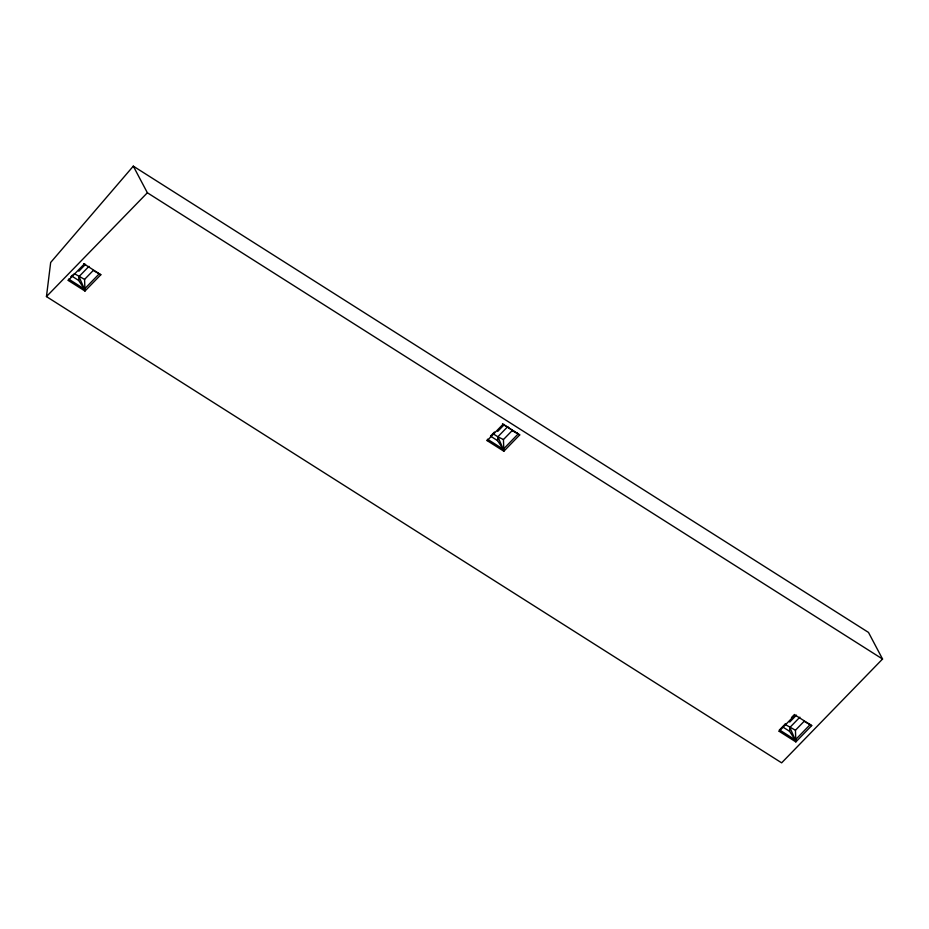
<?xml version="1.0" encoding="UTF-8"?>
<svg xmlns="http://www.w3.org/2000/svg" width="929" height="929" viewBox="0 0 929 929"><rect width="100%" height="100%" fill="white"/><g stroke="black" fill="none" stroke-linecap="round" stroke-linejoin="round"><path stroke-width="1.39" d="M84.574 279.385L84.98 291.044L100.831 274.74L93.225 270.49L84.574 279.385L74.134 273.532M503.855 451.227L487.144 440.625L487.493 439.22L503.286 449.241L518.277 433.82L512.1 430.661L503.448 439.556L503.855 451.227L519.706 434.911L502.484 423.798M795.445 730.229L795.851 741.899L811.714 725.584L804.096 721.334L795.445 730.229L785.017 724.376M99.403 273.649L84.411 289.07L78.651 280.43L79 276.61L88.987 266.333M493.009 433.704L497.874 436.781L503.286 449.241L497.526 440.601L497.874 436.781L507.861 426.504M810.285 724.492L795.294 739.914L789.534 731.274L789.871 727.465L799.869 717.176M46.45 296.583L50.677 262.466L133.3 166.152L868.487 632.417L882.55 659.033L781.637 762.848L46.45 296.583L147.363 192.767L133.3 166.152M84.98 291.044L68.27 280.453L68.618 279.048L84.411 289.07L79 276.61M795.851 741.899L779.152 731.297L779.489 729.904L785.493 723.726M70.616 276.993L72.613 274.938M68.27 280.453L84.133 264.138L83.61 263.627L100.831 274.74M78.826 271.233L85.549 264.312M490.489 436.142L494.483 432.02M487.144 440.625L502.995 424.309L519.706 434.911M497.7 431.404L504.424 424.483M791.485 717.56L794.492 714.471M779.152 731.297L795.003 714.982L811.714 725.584M789.708 722.077L796.432 715.156M497.874 436.781L503.448 439.556M147.363 192.767L882.55 659.033M490.686 436.258L497.526 440.601M71.812 276.087L78.651 280.43M782.694 726.942L789.534 731.274M779.489 729.904L795.294 739.914L789.871 727.465"/></g></svg>
